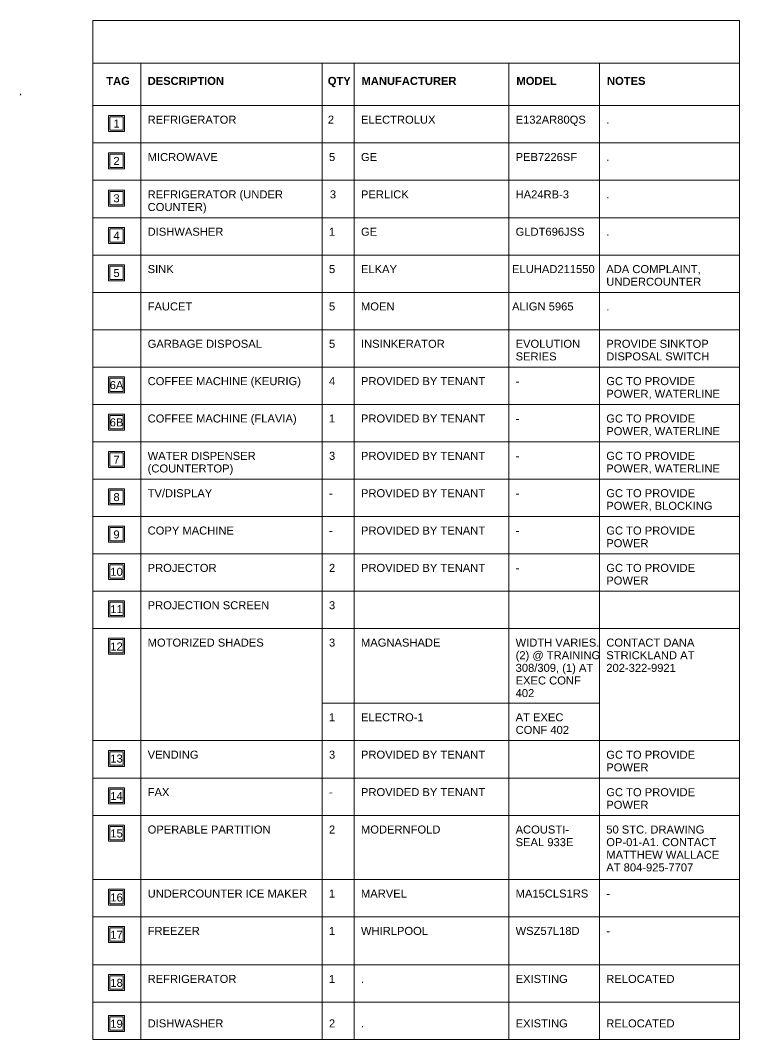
# Model space of a CAD drawing. Header units: inches. Extents: x 1 to 4574, y -953 to 1388.
# Drawn here: x 3765 to 4574, y -953 to 193 of the extents above; entities that cross this region are included whole.
import ezdxf

# ---------------------------------------------------------------- set-up
doc = ezdxf.new("R2010")
doc.units = ezdxf.units.IN
doc.header["$MEASUREMENT"] = 0
for name, color, linetype, lineweight in [('A-ANNO-NOTE', 131, 'Continuous', 20), ('A-DETL-THIN', 151, 'Continuous', 9), ('G-ANNO-TEXT', 231, 'Continuous', 9)]:
    doc.layers.add(name, color=color, linetype=linetype, lineweight=lineweight)
doc.styles.add('Arial', font='arial.ttf', dxfattribs={"height": 9})
doc.styles.add('Arial_2', font='arial.ttf', dxfattribs={"height": 0.09375})
doc.styles.add('Arial_B', font='arialbd.ttf', dxfattribs={"height": 9})

# ---------------------------------------------------------------- blocks, each defined once
blk = doc.blocks.new('FORM Keynote Tag - Default w_arrow-62346-_A1006 - Tel_Data_Elec Plan Keynotes')
at = {"layer": 'A-ANNO-NOTE'}
for p, q in [((41.4, 110.5), (41.3, 110.4)), ((41.3, 110.4), (41.4, 110.3)), ((41.4, 110.5), (41.5, 110.5)), ((41.4, 110.3), (41.5, 110.3)), ((41.5, 110.4), (41.5, 110.5)), ((41.5, 110.3), (41.5, 110.4))]:
    blk.add_line(p, q, dxfattribs=at)
blk = doc.blocks.new('FORM Equipment_Fixture Tag - Square-214315-_A1006 - Equipment Legend')
at = {"layer": 'A-ANNO-NOTE'}
for p, q in [((18.8, 86.4), (36.8, 86.4)), ((18.8, 86.4), (36.8, 86.4)), ((18.8, 86.4), (36.8, 86.4)), ((18.8, 86.4), (18.8, 68.4)), ((20.3, 84.9), (20.3, 69.9)), ((20.3, 84.9), (35.3, 84.9)), ((35.3, 84.9), (35.3, 69.9)), ((36.8, 86.4), (36.8, 68.4)), ((35.3, 69.9), (20.3, 69.9)), ((36.8, 68.4), (18.8, 68.4))]:
    blk.add_line(p, q, dxfattribs=at)

msp = doc.modelspace()

# ---------------------------------------------------------------- linework, layer by layer
at = {"layer": 'A-DETL-THIN'}
for p, q in [((3846.9, 193.3), (4574.4, 193.3)), ((3846.9, -952.8), (3846.9, 193.3)), ((4574.4, 193.3), (4574.4, -952.8)), ((3846.9, 145.3), (4574.4, 145.3)), ((3900.9, -952.8), (3900.9, 145.3)), ((4104.9, -952.8), (4104.9, 145.3)), ((4140.9, -952.8), (4140.9, 145.3)), ((4314.9, -952.8), (4314.9, 145.3)), ((4416.9, -952.8), (4416.9, 145.3)), ((3846.9, 97.4), (4574.4, 97.4)), ((3846.9, 55.4), (4574.4, 55.4)), ((3846.9, 13.4), (4574.4, 13.4)), ((3846.9, -28.6), (4574.4, -28.6)), ((3846.9, -70.6), (4574.4, -70.6)), ((3846.9, -112.6), (4574.4, -112.6)), ((3846.9, -154.6), (4574.4, -154.6)), ((3846.9, -196.6), (4574.4, -196.6)), ((3846.9, -238.6), (4574.4, -238.6)), ((3846.9, -280.6), (4574.4, -280.6)), ((3846.9, -322.6), (4574.4, -322.6)), ((3846.9, -364.6), (4574.4, -364.6)), ((3846.9, -406.6), (4574.4, -406.6)), ((3846.9, -448.6), (4574.4, -448.6)), ((3846.9, -490.6), (4574.4, -490.6)), ((3846.9, -490.6), (4574.4, -490.6)), ((4416.9, -574.6), (4104.9, -574.6)), ((4574.4, -616.6), (3846.9, -616.6)), ((4574.4, -658.7), (3846.9, -658.7)), ((4574.4, -700.8), (3846.9, -700.8)), ((4574.4, -772.8), (3846.9, -772.8)), ((3846.9, -772.8), (4574.4, -772.8)), ((3846.9, -814.8), (4574.4, -814.8)), ((3846.9, -814.8), (4574.4, -814.8)), ((3846.9, -868.8), (4574.4, -868.8)), ((3846.9, -910.8), (4574.4, -910.8)), ((3846.9, -952.8), (4574.4, -952.8))]:
    msp.add_line(p, q, dxfattribs=at)

# ---------------------------------------------------------------- block references
at = {"layer": 'A-ANNO-NOTE'}
for name, p in [('FORM Keynote Tag - Default w_arrow-62346-_A1006 - Tel_Data_Elec Plan Keynotes', (3723.9, 0)), ('FORM Keynote Tag - Default w_arrow-62346-_A1006 - Tel_Data_Elec Plan Keynotes', (3723.9, -0.4)), ('FORM Keynote Tag - Default w_arrow-62346-_A1006 - Tel_Data_Elec Plan Keynotes', (3723.9, -0.7)), ('FORM Keynote Tag - Default w_arrow-62346-_A1006 - Tel_Data_Elec Plan Keynotes', (3723.9, -1)), ('FORM Equipment_Fixture Tag - Square-214315-_A1006 - Equipment Legend', (3845.5, 0)), ('FORM Equipment_Fixture Tag - Square-214315-_A1006 - Equipment Legend', (3845.5, -42)), ('FORM Equipment_Fixture Tag - Square-214315-_A1006 - Equipment Legend', (3845.5, -84)), ('FORM Equipment_Fixture Tag - Square-214315-_A1006 - Equipment Legend', (3845.5, -126)), ('FORM Equipment_Fixture Tag - Square-214315-_A1006 - Equipment Legend', (3845.5, -168)), ('FORM Equipment_Fixture Tag - Square-214315-_A1006 - Equipment Legend', (3845.5, -294)), ('FORM Equipment_Fixture Tag - Square-214315-_A1006 - Equipment Legend', (3845.5, -336)), ('FORM Equipment_Fixture Tag - Square-214315-_A1006 - Equipment Legend', (3845.5, -378)), ('FORM Equipment_Fixture Tag - Square-214315-_A1006 - Equipment Legend', (3845.5, -420)), ('FORM Equipment_Fixture Tag - Square-214315-_A1006 - Equipment Legend', (3845.5, -462)), ('FORM Equipment_Fixture Tag - Square-214315-_A1006 - Equipment Legend', (3845.5, -504)), ('FORM Equipment_Fixture Tag - Square-214315-_A1006 - Equipment Legend', (3845.5, -546)), ('FORM Equipment_Fixture Tag - Square-214315-_A1006 - Equipment Legend', (3845.5, -588)), ('FORM Equipment_Fixture Tag - Square-214315-_A1006 - Equipment Legend', (3845.5, -714)), ('FORM Equipment_Fixture Tag - Square-214315-_A1006 - Equipment Legend', (3845.5, -756.1)), ('FORM Equipment_Fixture Tag - Square-214315-_A1006 - Equipment Legend', (3845.5, -798.2)), ('FORM Equipment_Fixture Tag - Square-214315-_A1006 - Equipment Legend', (3845.5, -870.2)), ('FORM Equipment_Fixture Tag - Square-214315-_A1006 - Equipment Legend', (3845.5, -912.2)), ('FORM Equipment_Fixture Tag - Square-214315-_A1006 - Equipment Legend', (3845.5, -966.2)), ('FORM Equipment_Fixture Tag - Square-214315-_A1006 - Equipment Legend', (3845.5, -1012.2))]:
    msp.add_blockref(name, p, dxfattribs=at)

# ---------------------------------------------------------------- texts
at = {"layer": 'A-ANNO-NOTE', "lineweight": 9, "attachment_point": 2, "line_spacing_factor": 0.941778}
for s, insert, char_height, width, style in [('1', (3765.3, 110.4), 0.0937, 0.0872, 'Arial_2'), ('2', (3765.3, 110.1), 0.0937, 0.0872, 'Arial_2'), ('3', (3765.3, 109.7), 0.0937, 0.0872, 'Arial_2'), ('4', (3765.3, 109.4), 0.0937, 0.0872, 'Arial_2'), ('1', (3873.4, 81.7), 9, 8.374, 'Arial'), ('2', (3873.4, 39.7), 9, 8.374, 'Arial'), ('3', (3873.4, -2.3), 9, 8.374, 'Arial'), ('4', (3873.4, -44.3), 9, 8.374, 'Arial'), ('5', (3873.4, -86.3), 9, 8.374, 'Arial'), ('6A', (3873.4, -212.3), 9, 18.401, 'Arial'), ('6B', (3873.4, -254.3), 9, 18.401, 'Arial'), ('7', (3873.4, -296.3), 9, 8.374, 'Arial'), ('8', (3873.4, -338.3), 9, 8.374, 'Arial'), ('9', (3873.4, -380.3), 9, 8.374, 'Arial'), ('10', (3873.4, -422.3), 9, 16.748, 'Arial'), ('11', (3873.4, -464.3), 9, 16.748, 'Arial'), ('12', (3873.4, -506.3), 9, 16.748, 'Arial'), ('13', (3873.4, -632.3), 9, 16.748, 'Arial'), ('14', (3873.4, -674.4), 9, 16.748, 'Arial'), ('15', (3873.4, -716.5), 9, 16.748, 'Arial'), ('16', (3873.4, -788.5), 9, 16.748, 'Arial'), ('17', (3873.4, -830.5), 9, 16.748, 'Arial'), ('18', (3873.4, -884.5), 9, 16.748, 'Arial'), ('19', (3873.4, -930.5), 9, 16.748, 'Arial')]:
    msp.add_mtext(s, dxfattribs=dict(at, insert=insert, char_height=char_height, width=width, style=style))
at = {"layer": 'G-ANNO-TEXT', "color": 7, "attachment_point": 1}
for s, insert, char_height, width, style in [('TAG', (3861.8, 129.7), 9, 31.997, 'Arial_B'), ('DESCRIPTION', (3908.4, 129.7), 9, 103.99, 'Arial_B'), ('QTY', (4111.1, 129.7), 9, 31.27, 'Arial_B'), ('MANUFACTURER', (4149, 129.7), 9, 128.714, 'Arial_B'), ('MODEL', (4323.3, 129.7), 9, 55.025, 'Arial_B'), ('NOTES', (4425.2, 129.7), 9, 52.358, 'Arial_B'), ('COORDINATE EXACT OUTLET HEIGHT WITH MILLWORK', (3765.5, 110.4), 0.0937, 4.298, 'Arial_2'), ('PROVIDE RECESSED CLOCK RECEPTACLE AND COORDINATE EXACT HEIGHT AND LOCATION WITH TENANT ', (3765.5, 110.1), 0.0937, 8.401, 'Arial_2'), ('AV VENDOR', (3765.5, 110), 0.0937, 0.934, 'Arial_2'), ('PROVIDE BYRNE MINI TAP WITH 1 POWER 1 USB', (3765.5, 109.7), 0.0937, 3.79, 'Arial_2'), ('PROVIDE MAGNASHADE  ', (3765.5, 109.4), 0.0937, 1.98, 'Arial_2'), ('REFRIGERATOR', (3908.4, 86.1), 9, 120.715, 'Arial'), ('2', (4111.1, 86.1), 9, 8.484, 'Arial'), ('ELECTROLUX', (4148.4, 86.1), 9, 101.081, 'Arial'), ('E132AR80QS', (4322.4, 86.1), 9, 95.748, 'Arial'), ('.', (4424.4, 86.1), 9, 4.363, 'Arial'), ('MICROWAVE', (3908.4, 44.1), 9, 96.475, 'Arial'), ('5', (4112.4, 44.1), 9, 8.484, 'Arial'), ('GE', (4148.4, 44.1), 9, 22.058, 'Arial'), ('PEB7226SF', (4322.4, 44.1), 9, 83.87, 'Arial'), ('.', (4424.4, 44.1), 9, 4.363, 'Arial'), ('REFRIGERATOR (UNDER ', (3908.4, 2.1), 9, 188.345, 'Arial'), ('3', (4113.4, 2.1), 9, 8.484, 'Arial'), ('PERLICK', (4148.4, 2.1), 9, 65.206, 'Arial'), ('HA24RB-3', (4322.4, 2.1), 9, 72.72, 'Arial'), ('.', (4424.4, 2.1), 9, 4.363, 'Arial'), ('COUNTER)', (3908.4, -12.1), 9, 79.992, 'Arial'), ('DISHWASHER', (3908.4, -39.9), 9, 103.747, 'Arial'), ('1', (4112.4, -39.9), 9, 8.484, 'Arial'), ('GE', (4148.4, -39.9), 9, 22.058, 'Arial'), ('GLDT696JSS', (4322.4, -39.9), 9, 94.051, 'Arial'), ('.', (4424.4, -39.9), 9, 4.363, 'Arial'), ('SINK', (3908.4, -81.9), 9, 35.633, 'Arial'), ('5', (4112.4, -81.9), 9, 8.484, 'Arial'), ('ELKAY', (4148.4, -81.9), 9, 49.207, 'Arial'), ('ELUHAD211550', (4318.4, -81.9), 9, 112.474, 'Arial'), ('ADA COMPLAINT, ', (4424.4, -81.9), 9, 133.32, 'Arial'), ('UNDERCOUNTER', (4424.4, -96.1), 9, 128.714, 'Arial'), ('FAUCET', (3908.4, -123.9), 9, 60.6, 'Arial'), ('5', (4112.4, -123.9), 9, 8.484, 'Arial'), ('MOEN ', (4148.4, -123.9), 9, 50.177, 'Arial'), ('ALIGN 5965', (4318.4, -123.9), 9, 84.113, 'Arial'), ('.', (4424.4, -123.9), 9, 4.363, 'Arial'), ('GARBAGE DISPOSAL', (3908.4, -165.9), 9, 156.106, 'Arial'), ('5', (4112.4, -165.9), 9, 8.484, 'Arial'), ('INSINKERATOR', (4148.4, -165.9), 9, 114.17, 'Arial'), ('EVOLUTION ', (4322.4, -165.9), 9, 92.354, 'Arial'), ('PROVIDE SINKTOP ', (4424.4, -165.9), 9, 144.228, 'Arial'), ('SERIES', (4322.4, -180.1), 9, 55.994, 'Arial'), ('DISPOSAL SWITCH', (4424.4, -180.1), 9, 141.319, 'Arial'), ('COFFEE MACHINE (KEURIG)', (3908.4, -207.9), 9, 209.191, 'Arial'), ('4', (4112.4, -207.9), 9, 8.484, 'Arial'), ('PROVIDED BY TENANT', (4148.4, -207.9), 9, 169.195, 'Arial'), ('-', (4322.4, -207.9), 9, 5.09, 'Arial'), ('GC TO PROVIDE ', (4424.4, -207.9), 9, 125.563, 'Arial'), ('POWER, WATERLINE', (4424.4, -222.1), 9, 156.348, 'Arial'), ('COFFEE MACHINE (FLAVIA)', (3908.4, -249.9), 9, 203.374, 'Arial'), ('1', (4112.4, -249.9), 9, 8.484, 'Arial'), ('PROVIDED BY TENANT', (4148.4, -249.9), 9, 169.195, 'Arial'), ('GC TO PROVIDE ', (4424.4, -249.9), 9, 125.563, 'Arial'), ('-', (4322.4, -249.9), 9, 5.09, 'Arial'), ('POWER, WATERLINE', (4424.4, -264.1), 9, 156.348, 'Arial'), ('WATER DISPENSER ', (3908.4, -291.9), 9, 152.227, 'Arial'), ('3', (4112.4, -291.9), 9, 8.484, 'Arial'), ('PROVIDED BY TENANT', (4148.4, -291.9), 9, 169.195, 'Arial'), ('-', (4322.4, -291.9), 9, 5.09, 'Arial'), ('GC TO PROVIDE ', (4424.4, -291.9), 9, 125.563, 'Arial'), ('(COUNTERTOP)', (3908.4, -306.1), 9, 116.352, 'Arial'), ('POWER, WATERLINE', (4424.4, -306.1), 9, 156.348, 'Arial'), ('TV/DISPLAY', (3908.4, -333.9), 9, 88.234, 'Arial'), ('-', (4112.4, -333.9), 9, 5.09, 'Arial'), ('PROVIDED BY TENANT', (4148.4, -333.9), 9, 169.195, 'Arial'), ('-', (4322.4, -333.9), 9, 5.09, 'Arial'), ('GC TO PROVIDE ', (4424.4, -333.9), 9, 125.563, 'Arial'), ('POWER, BLOCKING', (4424.4, -348.1), 9, 145.682, 'Arial'), ('COPY MACHINE', (3908.4, -375.9), 9, 117.806, 'Arial'), ('PROVIDED BY TENANT', (4148.4, -375.9), 9, 169.195, 'Arial'), ('GC TO PROVIDE ', (4424.4, -375.9), 9, 125.563, 'Arial'), ('-', (4112.4, -375.9), 9, 5.09, 'Arial'), ('-', (4322.4, -375.9), 9, 5.09, 'Arial'), ('POWER', (4424.4, -390.1), 9, 58.176, 'Arial'), ('PROJECTOR', (3908.4, -417.9), 9, 93.809, 'Arial'), ('2', (4112.4, -417.9), 9, 8.484, 'Arial'), ('PROVIDED BY TENANT', (4148.4, -417.9), 9, 169.195, 'Arial'), ('-', (4322.4, -417.9), 9, 5.09, 'Arial'), ('GC TO PROVIDE ', (4424.4, -417.9), 9, 125.563, 'Arial'), ('POWER', (4424.4, -432.1), 9, 58.176, 'Arial'), ('PROJECTION SCREEN', (3908.4, -459.9), 9, 165.802, 'Arial'), ('3', (4112.4, -459.9), 9, 8.484, 'Arial'), ('MOTORIZED SHADES', (3908.4, -501.9), 9, 158.287, 'Arial'), ('3', (4112.4, -501.9), 9, 8.484, 'Arial'), ('MAGNASHADE', (4148.4, -501.9), 9, 108.353, 'Arial'), ('WIDTH VARIES.', (4322.4, -501.9), 9, 115.14, 'Arial'), ('CONTACT DANA ', (4424.4, -501.9), 9, 124.109, 'Arial'), ('(2) @ TRAINING ', (4322.4, -516.1), 9, 116.352, 'Arial'), ('STRICKLAND AT ', (4424.4, -516.1), 9, 124.351, 'Arial'), ('308/309, (1) AT ', (4322.4, -530.3), 9, 110.777, 'Arial'), ('202-322-9921', (4424.4, -530.3), 9, 95.021, 'Arial'), ('EXEC CONF ', (4322.4, -544.5), 9, 92.839, 'Arial'), ('402 ', (4322.4, -558.7), 9, 29.815, 'Arial'), ('1', (4112.4, -585.9), 9, 8.484, 'Arial'), ('ELECTRO-1', (4148.4, -585.9), 9, 85.325, 'Arial'), ('AT EXEC ', (4322.4, -585.9), 9, 69.326, 'Arial'), ('CONF 402', (4322.4, -600.1), 9, 72.72, 'Arial'), ('VENDING', (3908.4, -627.9), 9, 69.326, 'Arial'), ('3', (4112.4, -627.9), 9, 8.484, 'Arial'), ('PROVIDED BY TENANT', (4148.4, -627.9), 9, 169.195, 'Arial'), ('GC TO PROVIDE ', (4424.4, -628), 9, 125.563, 'Arial'), ('POWER', (4424.4, -642.2), 9, 58.176, 'Arial'), ('FAX', (3908.4, -670), 9, 29.33, 'Arial'), ('-', (4112.4, -670), 9, 5.09, 'Arial'), ('PROVIDED BY TENANT', (4148.4, -670), 9, 169.195, 'Arial'), ('GC TO PROVIDE ', (4424.4, -670.1), 9, 125.563, 'Arial'), ('POWER', (4424.4, -684.3), 9, 58.176, 'Arial'), ('OPERABLE PARTITION', (3908.4, -712.1), 9, 167.741, 'Arial'), ('2', (4112.4, -712.1), 9, 8.484, 'Arial'), ('MODERNFOLD', (4148.4, -712.1), 9, 108.11, 'Arial'), ('ACOUSTI-', (4322.4, -712.1), 9, 72.72, 'Arial'), ('50 STC. DRAWING ', (4424.4, -712.1), 9, 138.895, 'Arial'), ('SEAL 933E', (4322.4, -726.3), 9, 79.022, 'Arial'), ('OP-01-A1. CONTACT ', (4424.4, -726.3), 9, 154.166, 'Arial'), ('MATTHEW WALLACE ', (4424.4, -740.5), 9, 159.742, 'Arial'), ('AT 804-925-7707', (4424.4, -754.7), 9, 118.776, 'Arial'), ('UNDERCOUNTER ICE MAKER', (3908.4, -784.1), 9, 217.19, 'Arial'), ('1', (4112.4, -784.1), 9, 8.484, 'Arial'), ('MARVEL', (4148.4, -784.1), 9, 62.782, 'Arial'), ('MA15CLS1RS', (4322.4, -784.1), 9, 99.142, 'Arial'), ('-', (4424.4, -784.1), 9, 5.09, 'Arial'), ('FREEZER', (3908.4, -826.1), 9, 70.781, 'Arial'), ('1', (4112.4, -826.1), 9, 8.484, 'Arial'), ('WHIRLPOOL', (4148.4, -826.1), 9, 92.112, 'Arial'), ('WSZ57L18D', (4322.4, -826.1), 9, 87.749, 'Arial'), ('-', (4424.4, -826.1), 9, 5.09, 'Arial'), ('REFRIGERATOR', (3908.4, -880.1), 9, 120.715, 'Arial'), ('1', (4112.4, -880.1), 9, 8.484, 'Arial'), ('EXISTING', (4322.4, -880.1), 9, 71.023, 'Arial'), ('RELOCATED', (4424.4, -880.1), 9, 92.839, 'Arial'), ('.', (4148.4, -880.1), 9, 4.363, 'Arial'), ('DISHWASHER', (3908.4, -930.1), 9, 103.747, 'Arial'), ('2', (4112.4, -930.1), 9, 8.484, 'Arial'), ('.', (4148.4, -930.1), 9, 4.363, 'Arial'), ('EXISTING', (4322.4, -930.1), 9, 71.023, 'Arial'), ('RELOCATED', (4424.4, -930.1), 9, 92.839, 'Arial')]:
    msp.add_mtext(s, dxfattribs=dict(at, insert=insert, char_height=char_height, width=width, style=style))

doc.saveas('drawing.dxf')
